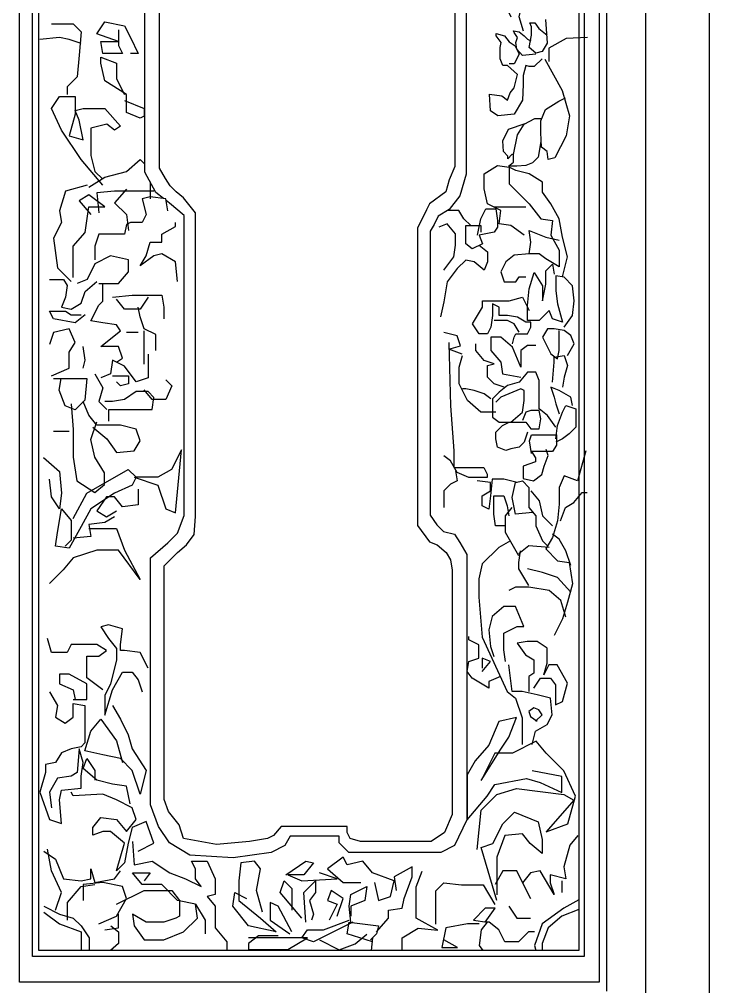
# Model space of a CAD drawing. Extents: x 1684 to 4686, y 4591 to 8092.
# Drawn here: x 3219 to 3659, y 5761 to 6378 of the extents above; entities that cross this region are included whole.
import ezdxf

# ---------------------------------------------------------------- set-up
doc = ezdxf.new("R2010")
doc.units = 0
doc.header["$MEASUREMENT"] = 0
doc.layers.add('3', color=3, linetype='CONTINUOUS')
doc.layers.add('7', color=7, linetype='CONTINUOUS')

msp = doc.modelspace()

# ---------------------------------------------------------------- linework, layer by layer
at = {"layer": '3'}
for p, q in [((3218.78, 5763.94), (3218.78, 6766.27)), ((3227.17, 5780.36), (3227.17, 6766.36)), ((3231.12, 5784.19), (3231.12, 6766.39)), ((3579.12, 6763.17), (3579.12, 5780.36)), ((3593.27, 6763.03), (3593.27, 5758.27)), ((3579.12, 5780.36), (3227.17, 5780.36))]:
    msp.add_line(p, q, dxfattribs=at)
for points in [[(3310.78, 6263.93), (3305.8, 6267.91), (3298.87, 6280.88), (3298.87, 6462.19), (3304.06, 6471.71), (3313.59, 6474.3), (3318.76, 6477.45)], [(3503.73, 6456.56), (3503.73, 6279.49), (3499.86, 6265.65), (3492.93, 6257), (3486, 6252.68), (3483.4, 6247.49), (3480.8, 6243.16), (3480.8, 6061.85), (3485.11, 6055.8), (3489.44, 6051.47), (3496.37, 6049.74), (3499.84, 6044.55), (3504.17, 6036.77), (3504.17, 5915.12), (3504.17, 5867.55), (3496.43, 5851.11), (3487.77, 5846.78), (3428.88, 5846.78), (3422.82, 5852.84), (3422.82, 5857.16), (3391.64, 5857.16), (3388.18, 5851.11), (3379.52, 5846.78), (3355.27, 5843.32), (3327.56, 5845.05), (3314.57, 5852.84), (3307.64, 5863.22), (3302.44, 5877.06), (3302.44, 6034.82), (3313.6, 6044.34), (3319.66, 6050.39), (3323.99, 6061.64), (3323.99, 6253.2), (3314.46, 6260.99), (3312.39, 6262.64)], [(3540.32, 6370.76), (3537.67, 6380.02), (3538.99, 6385.31), (3542.96, 6397.21), (3528.4, 6418.36), (3521.78, 6418.36), (3520.46, 6413.08), (3521.78, 6397.21), (3532.37, 6394.56), (3529.73, 6385.31), (3532.37, 6380.02)], [(3282.05, 6371.68), (3282.05, 6361.64), (3284.56, 6356.62), (3272, 6356.62), (3270.74, 6364.15), (3282.05, 6364.15), (3268.23, 6369.17), (3273.25, 6376.7), (3285.82, 6374.19), (3289.59, 6366.66), (3294.61, 6356.62), (3289.59, 6356.62)], [(3554.47, 6378.23), (3555.53, 6363.01), (3552.37, 6357.76), (3548.17, 6356.71), (3543.97, 6360.38), (3545.54, 6368.26), (3545.54, 6373.5), (3544.49, 6376.13), (3547.64, 6376.13), (3550.27, 6372.45), (3555.53, 6368.26)], [(3239.33, 6375.45), (3253.15, 6375.45), (3258.18, 6370.43), (3256.92, 6355.37), (3255.66, 6341.56), (3249.38, 6335.29), (3249.38, 6330.27)], [(3548.17, 6356.18), (3539.76, 6355.14), (3536.08, 6359.33), (3535.56, 6363.53), (3536.61, 6366.68), (3534.51, 6369.83), (3533.98, 6370.88), (3537.66, 6370.35), (3540.81, 6367.73), (3542.91, 6365.63), (3545.02, 6364.58)], [(3258.18, 6362.9), (3250.64, 6365.41), (3244.35, 6366.66), (3231.79, 6365.41)], [(3552.37, 6353.04), (3547.12, 6348.31), (3543.97, 6348.31), (3541.86, 6348.84), (3540.29, 6342.54), (3540.29, 6336.77), (3539.76, 6326.8), (3534.51, 6317.87), (3524, 6316.82), (3519.27, 6319.97), (3518.74, 6330.47), (3526.63, 6329.42), (3530.3, 6326.8), (3531.88, 6331.52), (3534.51, 6334.67), (3536.61, 6343.06), (3530.3, 6348.84), (3527.15, 6348.84), (3525.58, 6353.04), (3525.58, 6360.38), (3526.1, 6363.53), (3522.95, 6367.73), (3522.95, 6369.31), (3528.2, 6367.73), (3531.35, 6364.06), (3535.03, 6361.43), (3537.66, 6356.18), (3534.51, 6349.89), (3531.35, 6349.89)], [(3581.27, 6366.68), (3567.61, 6366.16), (3556.58, 6359.86), (3556.58, 6351.46)], [(3285.82, 6326.5), (3298.38, 6321.48), (3298.38, 6316.46), (3295.87, 6315.21), (3287.08, 6318.97), (3287.08, 6330.27), (3273.25, 6339.05), (3270.74, 6350.35), (3270.74, 6354.11), (3280.79, 6350.35), (3280.79, 6340.31), (3285.82, 6330.27)], [(3554.01, 6352.86), (3565.04, 6332.92), (3569.77, 6316.65), (3567.67, 6304.05), (3560.31, 6289.88), (3556.11, 6288.83), (3555.58, 6294.08), (3551.9, 6296.7), (3551.38, 6306.15), (3551.38, 6313.5), (3554.53, 6320.85), (3562.94, 6326.09), (3567.14, 6328.19)], [(3272, 6272.53), (3258.18, 6288.85), (3245.61, 6307.68), (3239.33, 6321.48), (3244.35, 6329.01), (3254.41, 6329.01), (3254.41, 6317.72), (3250.64, 6303.91), (3259.43, 6301.4), (3256.92, 6313.95), (3254.41, 6320.23), (3259.43, 6321.48), (3273.25, 6321.48), (3283.31, 6310.19), (3279.54, 6307.68), (3274.51, 6311.44), (3264.46, 6308.93), (3264.46, 6291.36), (3266.97, 6281.32), (3272, 6276.3)], [(3551.38, 6300.38), (3549.8, 6290.41), (3546.12, 6286.73), (3541.92, 6285.16), (3536.14, 6284.63), (3530.89, 6284.63), (3534.04, 6287.26), (3534.04, 6289.36), (3534.04, 6291.98), (3536.67, 6304.58), (3540.87, 6311.4), (3547.7, 6315.07), (3551.9, 6315.07)], [(3534.04, 6291.98), (3532.99, 6291.98), (3530.36, 6289.36), (3530.36, 6290.93), (3527.73, 6294.08), (3527.21, 6300.9), (3530.89, 6308.25), (3541.4, 6311.92)], [(3263.2, 6271.28), (3273.25, 6277.55), (3287.08, 6281.32), (3295.87, 6288.85), (3298.87, 6285.85)], [(3540.75, 6240.5), (3532.24, 6246.87), (3524.79, 6247.94), (3525.85, 6256.44), (3517.34, 6260.69), (3515.21, 6270.26), (3515.21, 6279.83), (3523.73, 6285.14), (3531.18, 6284.08)], [(3565.23, 6213.92), (3568.42, 6226.68), (3565.23, 6239.43), (3563.1, 6251.13), (3557.78, 6260.69), (3552.46, 6268.13), (3552.46, 6274.51), (3543.95, 6279.83), (3535.43, 6281.95), (3531.18, 6284.08), (3531.18, 6273.45), (3543.95, 6260.69), (3551.4, 6251.13), (3558.85, 6250.06), (3557.78, 6240.5), (3563.1, 6230.93), (3563.1, 6220.3), (3554.59, 6225.61), (3550.33, 6228.8), (3543.95, 6228.8), (3545.01, 6236.24), (3543.95, 6243.68), (3554.59, 6239.43), (3563.1, 6237.31)], [(3261.95, 6272.53), (3248.12, 6268.77), (3244.35, 6256.22), (3245.61, 6248.69), (3240.58, 6238.65), (3243.1, 6219.82), (3251.89, 6211.04)], [(3302.15, 6274.74), (3302.15, 6272.53), (3302.15, 6263.75)], [(3253.15, 6213.55), (3253.15, 6233.63), (3260.69, 6242.41), (3263.2, 6258.73), (3273.25, 6258.73), (3263.2, 6266.26), (3256.92, 6262.49), (3264.46, 6253.71)], [(3313.46, 6256.22), (3312.21, 6263.75), (3302.15, 6265), (3297.13, 6263.75), (3299.64, 6253.71), (3297.13, 6248.69), (3289.59, 6248.69), (3287.08, 6247.43), (3285.82, 6241.16), (3277.02, 6241.16), (3269.48, 6241.16), (3266.97, 6233.63), (3266.97, 6224.84)], [(3304.67, 6268.77), (3279.54, 6268.77), (3268.23, 6267.51), (3269.48, 6254.96)], [(3287.08, 6270.02), (3279.54, 6261.24), (3287.08, 6253.71), (3288.33, 6243.67)], [(3541.82, 6258.57), (3526.92, 6258.57), (3521.6, 6258.57)], [(3506.7, 6246.87), (3502.44, 6251.13), (3499.25, 6256.44), (3491.8, 6256.44)], [(3510.95, 6240.5), (3513.08, 6251.13), (3516.28, 6257.5), (3522.66, 6257.5), (3523.73, 6250.06), (3523.73, 6245.81), (3521.6, 6242.62), (3512.02, 6240.5), (3514.15, 6235.18), (3507.76, 6231.99), (3503.51, 6235.18), (3503.51, 6246.87), (3513.08, 6246.87), (3513.08, 6242.62)], [(3319.75, 6211.04), (3318.49, 6223.59), (3309.69, 6228.61), (3304.67, 6227.35), (3295.87, 6221.08), (3299.64, 6227.35), (3302.15, 6236.14), (3309.69, 6236.14), (3309.69, 6241.16), (3318.49, 6246.18), (3318.49, 6248.69)], [(3489.67, 6218.17), (3496.06, 6226.68), (3497.12, 6234.12), (3497.12, 6241.56), (3491.8, 6247.94), (3486.48, 6245.81)], [(3512.02, 6234.12), (3517.34, 6229.87), (3517.34, 6223.49), (3515.21, 6218.17), (3508.83, 6223.49), (3503.51, 6224.55), (3498.18, 6219.24), (3491.8, 6210.73), (3489.67, 6197.98), (3487.54, 6188.41)], [(3543.95, 6228.8), (3534.37, 6227.74), (3529.05, 6223.49), (3525.85, 6217.11), (3527.98, 6210.73), (3535.43, 6210.73), (3537.56, 6213.92), (3541.82, 6213.92)], [(3269.48, 6209.78), (3282.05, 6209.78), (3288.33, 6217.31), (3288.33, 6224.84), (3277.02, 6227.35), (3266.97, 6222.33), (3261.95, 6212.29), (3255.66, 6209.78)], [(3566.31, 6181.81), (3571.64, 6189.25), (3572.7, 6198.81), (3571.64, 6208.38), (3566.31, 6213.7), (3560.99, 6214.76), (3560.99, 6205.19), (3562.06, 6196.69), (3565.25, 6185), (3558.86, 6187.12), (3556.74, 6192.44), (3550.35, 6186.06), (3542.9, 6186.06), (3542.9, 6195.63), (3543.97, 6206.26), (3547.16, 6216.88), (3552.48, 6208.38), (3552.48, 6198.81), (3554.61, 6209.44), (3554.61, 6217.95), (3558.86, 6222.2), (3559.93, 6215.82)], [(3238.07, 6212.29), (3246.87, 6212.29), (3249.38, 6208.53), (3248.12, 6201), (3245.61, 6194.72), (3251.89, 6193.47), (3258.18, 6197.23), (3260.69, 6204.76), (3268.23, 6211.04)], [(3280.79, 6159.58), (3284.56, 6162.09), (3282.05, 6169.62), (3270.74, 6169.62), (3283.31, 6179.66), (3280.79, 6183.43), (3272, 6184.68), (3264.46, 6185.94), (3269.48, 6195.98), (3272, 6198.49), (3272, 6209.78)], [(3278.28, 6201), (3290.85, 6202.25), (3309.69, 6202.25), (3310.95, 6194.72), (3310.95, 6187.19)], [(3300.9, 6201), (3295.87, 6193.47), (3285.82, 6193.47), (3280.79, 6199.74)], [(3533.32, 6171.18), (3534.39, 6175.43), (3535.45, 6177.56), (3542.9, 6177.56), (3545.03, 6181.81), (3545.03, 6185), (3541.84, 6185), (3536.52, 6188.18), (3530.13, 6189.25), (3524.81, 6189.25), (3524.81, 6194.56), (3520.55, 6196.69), (3520.55, 6192.44), (3520.55, 6189.25), (3519.49, 6181.81), (3517.36, 6177.56), (3512.04, 6177.56), (3507.78, 6183.93), (3514.17, 6194.56), (3514.17, 6198.81), (3521.62, 6198.81), (3531.19, 6198.81), (3539.71, 6200.94), (3543.97, 6192.44)], [(3260.69, 6189.7), (3254.41, 6184.68), (3240.58, 6187.19), (3238.07, 6192.21), (3248.12, 6192.21), (3251.89, 6189.7), (3258.18, 6189.7)], [(3305.92, 6167.11), (3305.92, 6177.15), (3298.38, 6180.92), (3295.87, 6188.45), (3294.61, 6194.72)], [(3537.58, 6178.62), (3534.39, 6183.93), (3530.13, 6186.06), (3521.62, 6186.06)], [(3239.33, 6150.8), (3250.64, 6155.82), (3250.64, 6165.86), (3254.41, 6172.13), (3250.64, 6180.92), (3240.58, 6178.41), (3238.07, 6170.88)], [(3294.61, 6178.41), (3287.08, 6178.41)], [(3298.38, 6158.33), (3298.38, 6170.88), (3298.38, 6179.66)], [(3501.34, 6164.72), (3492.83, 6167.91), (3500.28, 6170.04), (3498.15, 6176.42), (3489.64, 6178.54)], [(3568.44, 6163.74), (3572.7, 6171.18), (3570.57, 6176.49), (3566.31, 6179.68), (3559.93, 6180.74), (3555.67, 6180.74), (3552.48, 6175.43), (3557.8, 6164.8), (3562.06, 6161.61), (3563.12, 6166.93), (3563.12, 6175.43), (3563.12, 6179.68)], [(3492.83, 6172.16), (3493.89, 6131.77), (3496.02, 6103.07), (3496.02, 6092.44), (3503.47, 6092.44), (3515.18, 6092.44), (3517.31, 6088.19), (3517.31, 6086.06), (3505.6, 6086.06), (3498.15, 6089.25), (3493.89, 6096.69), (3489.64, 6099.88)], [(3548.22, 6170.11), (3542.9, 6170.11), (3538.64, 6166.93), (3538.64, 6156.3), (3533.32, 6169.05), (3525.87, 6175.43), (3519.49, 6175.43), (3519.49, 6166.93), (3525.87, 6159.48), (3526.94, 6152.04), (3538.64, 6149.92)], [(3259.43, 6155.82), (3260.69, 6160.84), (3259.43, 6169.62)], [(3528, 6143.54), (3521.62, 6145.67), (3517.36, 6149.92), (3517.36, 6157.36), (3521.62, 6158.42), (3515.23, 6160.55), (3509.91, 6166.93), (3509.91, 6171.18)], [(3300.9, 6164.6), (3300.9, 6149.54), (3293.36, 6147.03), (3285.82, 6157.07), (3278.28, 6160.84), (3277.02, 6152.05), (3270.74, 6149.54)], [(3522.68, 6127.6), (3513.1, 6127.6), (3504.59, 6135.04), (3499.27, 6145.67), (3499.27, 6156.3), (3501.4, 6163.74)], [(3558.86, 6146.73), (3559.93, 6159.48), (3559.93, 6162.67), (3566.31, 6163.74), (3568.44, 6157.36), (3566.31, 6149.92), (3565.25, 6143.54)], [(3240.47, 6149.21), (3261.83, 6149.21), (3260.58, 6135.4), (3254.29, 6129.13), (3248.01, 6131.64), (3244.24, 6141.68), (3245.5, 6149.21)], [(3266.97, 6152.05), (3272, 6143.27), (3269.48, 6134.48), (3274.51, 6129.46)], [(3278.28, 6150.8), (3288.33, 6150.8), (3288.33, 6145.78), (3283.31, 6144.52), (3280.79, 6147.03)], [(3312.21, 6148.29), (3315.98, 6144.52), (3312.21, 6135.73), (3303.41, 6135.73), (3298.38, 6142.01)], [(3560.99, 6118.03), (3555.67, 6125.47), (3550.35, 6129.72), (3550.35, 6140.35), (3550.35, 6147.79), (3548.22, 6153.11), (3542.9, 6153.11), (3537.58, 6146.73), (3530.13, 6144.6), (3524.81, 6140.35), (3520.55, 6136.1), (3520.55, 6124.41), (3524.81, 6121.22), (3532.26, 6121.22), (3539.71, 6127.6), (3540.77, 6135.04), (3540.77, 6141.41), (3538.64, 6142.48), (3525.87, 6137.16), (3522.68, 6133.97)], [(3519.49, 6136.1), (3515.23, 6139.29), (3508.85, 6141.41), (3503.52, 6142.48), (3501.4, 6142.48)], [(3571.64, 6131.85), (3570.57, 6137.16), (3563.12, 6141.41), (3557.8, 6143.54), (3559.93, 6137.16), (3560.99, 6132.91), (3563.12, 6126.53)], [(3275.77, 6121.93), (3275.77, 6129.46), (3292.1, 6129.46), (3303.41, 6129.46), (3304.67, 6136.99), (3300.9, 6140.75), (3293.36, 6140.75), (3285.82, 6135.73), (3278.28, 6134.48), (3273.25, 6134.48)], [(3251.78, 6132.89), (3253.04, 6116.58), (3253.04, 6099.01), (3255.55, 6083.95), (3266.86, 6076.42), (3273.14, 6081.44), (3273.14, 6088.97), (3266.86, 6099.01), (3264.35, 6110.3), (3268.12, 6121.6)], [(3265.71, 6118.16), (3274.51, 6110.63), (3280.79, 6101.85), (3292.1, 6103.1), (3295.87, 6109.38), (3293.36, 6116.91), (3283.31, 6119.42), (3268.23, 6119.42), (3263.2, 6125.69), (3259.43, 6134.48)], [(3560.99, 6110.59), (3562.06, 6119.09), (3565.25, 6127.6), (3567.38, 6131.85), (3573.76, 6129.72), (3573.76, 6123.34), (3573.76, 6118.03), (3569.51, 6113.78), (3565.25, 6110.59), (3560.99, 6108.46)], [(3542.9, 6114.84), (3540.77, 6108.46), (3537.58, 6105.27), (3532.26, 6104.21), (3529.07, 6103.15), (3523.75, 6105.27), (3522.68, 6110.59), (3522.68, 6114.84), (3526.94, 6119.09), (3531.19, 6121.22), (3541.84, 6121.22), (3545.03, 6116.97), (3550.35, 6116.97), (3551.42, 6123.34), (3550.35, 6128.66), (3545.03, 6128.66), (3541.84, 6127.6), (3539.71, 6122.28)], [(3250.52, 6115.32), (3240.47, 6115.32)], [(3545.47, 6101.27), (3544.14, 6109.28), (3545.47, 6113.28), (3556.17, 6113.28), (3561.51, 6113.28), (3561.51, 6106.61), (3558.84, 6102.6), (3554.83, 6102.6), (3545.47, 6102.6), (3548.15, 6098.6), (3548.15, 6095.93), (3540.13, 6093.26), (3540.13, 6089.25), (3540.13, 6085.25), (3546.81, 6083.91), (3552.16, 6087.92), (3553.49, 6093.26), (3556.17, 6099.93), (3554.83, 6103.94)], [(3234.26, 6098.64), (3244.31, 6089.86), (3245.57, 6076.05), (3244.31, 6066.01), (3239.28, 6073.54), (3238.03, 6084.84)], [(3292.06, 6086.09), (3307.14, 6081.07), (3312.16, 6066.01), (3318.45, 6063.5), (3322.21, 6103.66), (3315.93, 6091.11), (3307.14, 6086.09), (3293.31, 6086.09)], [(3580.1, 6103.07), (3574.78, 6083.94), (3566.26, 6087.13), (3563.07, 6079.69), (3563.07, 6069.06), (3562.01, 6058.43), (3558.81, 6047.8), (3554.56, 6040.36), (3562.01, 6032.91), (3569.46, 6031.85), (3571.58, 6018.03), (3568.39, 6006.34), (3565.2, 5995.71), (3559.88, 5985.08)], [(3253.11, 6059.74), (3261.9, 6076.05), (3288.29, 6091.11), (3293.31, 6086.09), (3290.8, 6081.07), (3279.49, 6076.05), (3264.41, 6066.01), (3258.13, 6054.72), (3250.59, 6040.91), (3241.8, 6042.17), (3243.05, 6050.95), (3245.57, 6066.01), (3251.85, 6058.48), (3251.85, 6045.93), (3248.08, 6042.17)], [(3497.09, 6090.31), (3498.15, 6083.94), (3493.89, 6081.81), (3489.64, 6077.56), (3489.64, 6071.18), (3489.64, 6066.93)], [(3536.42, 6082.71), (3527.91, 6084.84), (3520.46, 6084.84), (3519.39, 6074.21), (3518.33, 6065.7), (3514.07, 6067.83), (3514.07, 6074.21), (3519.39, 6077.4), (3519.39, 6082.71), (3510.88, 6083.77)], [(3546.04, 6063.74), (3535.4, 6062.68), (3533.27, 6073.31), (3535.4, 6082.87), (3539.66, 6083.94), (3543.91, 6079.69), (3543.91, 6071.18), (3543.91, 6066.93), (3548.17, 6061.61), (3548.17, 6055.24), (3552.43, 6045.67), (3555.62, 6042.48)], [(3294.57, 6078.56), (3294.57, 6068.52), (3284.52, 6067.27), (3279.49, 6073.54), (3274.47, 6073.54), (3268.18, 6064.76), (3274.47, 6060.99), (3280.75, 6064.76)], [(3528.97, 6055.07), (3522.59, 6055.07), (3521.52, 6062.52), (3521.52, 6069.96), (3521.52, 6074.21), (3527.91, 6074.21), (3530.04, 6067.83), (3531.1, 6061.45)], [(3544.98, 6077.56), (3550.3, 6071.18), (3552.43, 6061.61), (3558.81, 6055.24)], [(3564.09, 6058.26), (3567.29, 6066.77), (3572.61, 6069.96), (3577.93, 6076.33), (3581.12, 6076.33)], [(3279.49, 6060.99), (3273.21, 6057.23), (3263.16, 6055.97), (3264.41, 6048.44), (3253.11, 6047.19)], [(3537.53, 6036.1), (3529.01, 6050.98), (3529.01, 6061.61), (3533.27, 6066.93)], [(3263.16, 6053.46), (3271.95, 6053.46), (3280.75, 6053.46), (3285.78, 6039.66), (3295.83, 6020.83), (3282.01, 6039.66), (3268.18, 6039.66), (3253.11, 6034.64), (3246.82, 6027.11), (3238.03, 6018.32)], [(3570.52, 6029.73), (3567.33, 6039.29), (3563.07, 6046.73), (3558.81, 6049.92)], [(3532.21, 6045.67), (3524.76, 6041.42), (3514.12, 6030.79), (3511.99, 6021.22), (3511.99, 6009.53), (3514.12, 5984.02), (3530.06, 5949.54), (3535.38, 5945.28), (3539.64, 5932.53), (3539.64, 5922.96), (3539.64, 5915.52)], [(3556.68, 6041.42), (3543.91, 6042.48), (3537.53, 6037.17)], [(3543.91, 6016.97), (3537.53, 6027.6), (3537.53, 6031.85), (3538.59, 6039.29)], [(3570.52, 6012.72), (3562.01, 6022.28), (3552.43, 6025.47), (3542.85, 6027.6)], [(3567.33, 5996.77), (3564.13, 6007.4), (3556.68, 6013.78), (3543.91, 6015.91), (3535.4, 6015.91), (3531.14, 6013.78)], [(3528.99, 5968.67), (3527.93, 5976.11), (3527.93, 5986.74), (3536.44, 5990.99), (3540.7, 5990.99), (3535.38, 6003.75), (3527.93, 6003.75), (3520.48, 5997.37), (3518.35, 5988.87), (3519.42, 5978.24), (3521.54, 5971.86)], [(3300.85, 5964.36), (3295.83, 5974.4), (3285.78, 5975.65), (3283.26, 5975.65), (3283.26, 5979.42), (3284.52, 5989.46), (3275.72, 5991.97), (3270.7, 5990.71), (3275.72, 5983.18), (3280.75, 5976.91), (3280.75, 5969.38), (3276.98, 5954.32), (3273.21, 5946.78), (3273.21, 5934.23), (3278.24, 5950.55), (3284.52, 5961.85), (3290.8, 5961.85), (3294.57, 5956.83), (3297.08, 5949.29)], [(3271.95, 5950.55), (3261.9, 5958.08), (3261.9, 5966.87), (3261.9, 5971.89), (3269.44, 5971.89), (3274.47, 5975.65), (3268.18, 5979.42), (3258.13, 5979.42), (3251.85, 5979.42), (3249.34, 5974.4), (3239.28, 5974.4), (3236.77, 5983.18)], [(3525.8, 5959.1), (3518.35, 5955.91), (3518.35, 5951.66), (3507.71, 5958.04), (3504.52, 5962.29), (3505.58, 5968.67), (3511.97, 5970.8), (3511.97, 5979.3), (3505.58, 5982.49), (3505.58, 5984.61)], [(3547.09, 5951.66), (3551.34, 5958.04), (3557.73, 5958.04), (3560.92, 5953.79), (3560.92, 5947.41), (3560.92, 5941.03), (3565.18, 5943.16), (3568.37, 5954.85), (3561.98, 5966.54), (3556.66, 5966.54), (3553.47, 5960.17), (3555.6, 5967.61), (3555.6, 5977.17), (3549.21, 5981.42), (3542.83, 5981.42), (3536.44, 5980.36), (3541.76, 5972.92), (3547.09, 5969.73), (3547.09, 5961.23), (3543.89, 5959.1), (3543.89, 5949.54)], [(3514.09, 5962.29), (3519.42, 5968.67), (3514.09, 5970.8), (3514.09, 5964.42)], [(3546.02, 5915.52), (3548.15, 5924.02), (3555.6, 5928.28), (3558.79, 5934.65), (3557.73, 5945.28), (3549.21, 5947.41), (3539.64, 5949.54), (3533.25, 5949.54), (3532.19, 5958.04), (3531.12, 5966.54)], [(3253.11, 5944.27), (3261.9, 5944.27), (3261.9, 5954.32), (3250.59, 5960.59), (3244.31, 5960.59), (3244.31, 5954.32), (3253.11, 5950.55), (3254.36, 5944.27)], [(3238.03, 5949.29), (3243.05, 5940.51), (3241.8, 5932.98), (3248.08, 5929.21), (3253.11, 5932.98), (3253.11, 5941.76), (3260.64, 5940.51), (3260.64, 5930.47), (3260.64, 5916.66), (3258.13, 5914.15), (3251.85, 5912.9), (3245.57, 5910.39), (3241.8, 5904.11), (3235.51, 5902.86), (3235.51, 5897.84), (3231.74, 5885.29), (3238.03, 5867.72), (3245.57, 5865.21), (3244.31, 5880.27), (3245.57, 5886.54), (3258.13, 5887.8), (3258.13, 5895.33), (3259.39, 5904.11), (3256.88, 5912.9), (3255.62, 5897.84), (3251.85, 5895.33), (3243.05, 5894.07), (3238.03, 5885.29), (3239.28, 5875.25)], [(3278.24, 5940.51), (3283.26, 5931.72), (3288.29, 5921.68), (3290.8, 5912.9), (3299.6, 5899.09), (3295.83, 5884.03), (3290.8, 5899.09), (3283.26, 5906.62), (3271.95, 5909.13), (3260.64, 5911.64), (3264.41, 5924.19), (3270.7, 5931.72), (3280.75, 5917.92), (3284.52, 5904.11)], [(3548.15, 5930.4), (3552.41, 5934.65), (3550.28, 5937.84), (3547.09, 5938.91), (3543.89, 5936.78), (3544.96, 5933.59), (3549.21, 5930.4)], [(3510.84, 5848.67), (3513.35, 5873.77), (3523.4, 5883.81), (3535.97, 5887.57), (3566.13, 5883.81), (3572.41, 5880.04), (3554.82, 5859.96), (3568.64, 5864.98), (3573.66, 5882.55), (3566.13, 5898.87), (3554.82, 5910.16), (3548.53, 5917.7), (3533.46, 5910.16), (3522.15, 5910.16), (3513.35, 5892.59), (3525.92, 5912.67), (3530.94, 5920.21), (3535.97, 5932.76), (3524.66, 5930.25), (3518.38, 5915.19), (3509.58, 5905.14), (3504.56, 5896.36), (3504.56, 5872.51), (3504.56, 5867.49), (3517.12, 5882.55), (3522.15, 5890.08), (3542.25, 5893.85), (3551.05, 5891.34), (3564.87, 5885.06), (3564.87, 5895.1), (3546.02, 5898.87)], [(3289.54, 5877.76), (3287.03, 5889.05), (3278.24, 5890.31), (3268.18, 5892.82), (3259.39, 5900.35), (3261.9, 5906.62), (3266.93, 5899.09), (3266.93, 5892.82)], [(3294.57, 5847.64), (3304.62, 5852.66), (3299.6, 5866.46), (3290.8, 5862.7), (3288.29, 5852.66), (3285.78, 5840.11), (3280.75, 5835.09), (3285.78, 5852.66), (3276.98, 5860.19), (3271.95, 5860.19), (3265.67, 5857.68), (3265.67, 5862.7), (3270.7, 5868.97), (3280.75, 5867.72), (3287.03, 5860.19), (3293.31, 5867.72), (3290.8, 5875.25), (3280.75, 5880.27), (3271.95, 5884.03), (3253.11, 5882.78), (3251.85, 5885.29)], [(3523.4, 5816.04), (3513.35, 5849.92), (3520.89, 5852.43), (3527.17, 5864.98), (3534.71, 5872.51), (3549.79, 5866.24), (3552.3, 5854.94), (3552.3, 5846.16), (3544.76, 5852.43), (3539.74, 5858.71), (3528.43, 5857.45), (3523.4, 5843.65), (3523.4, 5836.12), (3523.4, 5819.8)], [(3575.01, 5857.57), (3569.98, 5851.29), (3566.21, 5837.49), (3567.47, 5829.96), (3557.41, 5832.47), (3557.41, 5827.45), (3559.93, 5819.92), (3551.13, 5834.98), (3544.85, 5833.72), (3539.82, 5827.45), (3544.85, 5817.41), (3536.05, 5834.98), (3527.26, 5834.98), (3522.23, 5826.19)], [(3290.86, 5853.81), (3292.12, 5838.75), (3303.43, 5841.26), (3314.74, 5833.73), (3324.79, 5829.97), (3334.84, 5824.95), (3331.07, 5829.97), (3331.07, 5836.24), (3328.56, 5841.26), (3338.61, 5841.26), (3343.64, 5829.97), (3343.64, 5819.93), (3338.61, 5818.67), (3343.64, 5812.4), (3343.64, 5798.59), (3351.18, 5789.81), (3351.18, 5784.19)], [(3234.32, 5847.54), (3241.86, 5842.52), (3246.88, 5829.97), (3258.19, 5828.71), (3264.48, 5829.97), (3264.48, 5836.24), (3266.99, 5827.46), (3279.55, 5829.97), (3283.32, 5834.99)], [(3241.86, 5809.89), (3245.63, 5821.18), (3239.35, 5834.99), (3236.83, 5848.79)], [(3373.79, 5808.63), (3370.02, 5822.44), (3372.54, 5836.24), (3368.77, 5841.26), (3359.97, 5840.01), (3358.72, 5828.71), (3358.72, 5816.16), (3372.54, 5804.87), (3382.59, 5796.08), (3365, 5799.85), (3354.95, 5812.4), (3356.2, 5821.18), (3363.74, 5817.42)], [(3388.87, 5832.48), (3401.44, 5841.26), (3406.46, 5840.01), (3400.18, 5832.48), (3390.13, 5832.48), (3398.92, 5828.71), (3421.54, 5829.97), (3410.23, 5833.73)], [(3445.42, 5827.46), (3447.93, 5816.16), (3455.47, 5818.67), (3457.98, 5828.71), (3444.16, 5833.73), (3437.88, 5841.26), (3427.82, 5838.75), (3425.31, 5843.77), (3415.26, 5836.24), (3425.31, 5827.46), (3436.62, 5827.46)], [(3280.81, 5813.65), (3298.4, 5822.44), (3315.99, 5822.44), (3321.02, 5816.16), (3321.02, 5806.12), (3318.51, 5804.87), (3310.97, 5802.36), (3299.66, 5802.36), (3290.86, 5807.38), (3292.12, 5799.85), (3298.4, 5791.06), (3310.97, 5791.06), (3323.53, 5796.08), (3332.33, 5804.87), (3331.07, 5813.65), (3319.76, 5816.16), (3309.71, 5826.2), (3297.15, 5826.2), (3290.86, 5833.73), (3302.17, 5833.73), (3298.4, 5828.71)], [(3446.67, 5796.08), (3454.21, 5804.87), (3454.21, 5809.89), (3463.01, 5811.14), (3464.26, 5817.42), (3469.29, 5831.22), (3469.29, 5837.5), (3457.98, 5831.22), (3459.24, 5822.44)], [(3463.09, 5784.19), (3463.09, 5792.19), (3473.14, 5798.47), (3485.71, 5797.21), (3471.89, 5804.74), (3471.89, 5824.82), (3475.66, 5834.86)], [(3269.5, 5801.1), (3280.81, 5806.12), (3287.09, 5817.42), (3284.58, 5824.95), (3272.01, 5827.46), (3259.45, 5826.2), (3259.45, 5816.16)], [(3398.92, 5804.87), (3385.1, 5821.18), (3387.62, 5828.71), (3392.64, 5823.69), (3392.64, 5809.89)], [(3401.44, 5802.36), (3400.18, 5821.18), (3407.72, 5828.71), (3407.72, 5821.18), (3403.95, 5816.16), (3406.46, 5807.38), (3405.21, 5803.61)], [(3484.45, 5800.98), (3484.45, 5822.31), (3489.48, 5827.33), (3500.79, 5826.08), (3514.61, 5826.08), (3522.15, 5813.53)], [(3564.95, 5828.7), (3564.95, 5821.17)], [(3249.4, 5803.61), (3249.4, 5814.91), (3258.19, 5824.95), (3266.99, 5826.2)], [(3421.54, 5806.12), (3425.31, 5817.42), (3417.77, 5822.44), (3415.26, 5816.16), (3421.54, 5813.65), (3416.52, 5803.61)], [(3430.34, 5802.36), (3429.08, 5812.4), (3430.34, 5819.93), (3440.39, 5824.95), (3439.13, 5816.16), (3430.34, 5812.4), (3430.34, 5806.12)], [(3392.64, 5796.08), (3383.85, 5812.4), (3378.82, 5814.91), (3378.82, 5803.61), (3391.39, 5794.83)], [(3575.77, 5816.44), (3566.21, 5811.13), (3552.39, 5801.09), (3547.36, 5787.29), (3548.25, 5784.19)], [(3234.32, 5812.4), (3244.37, 5807.38), (3253.17, 5804.87), (3258.19, 5799.85), (3263.22, 5792.32), (3263.22, 5784.19)], [(3234.32, 5808.63), (3244.37, 5801.1), (3258.19, 5796.08), (3258.19, 5786.04), (3258.19, 5784.19)], [(3331.07, 5813.65), (3337.35, 5803.61), (3337.35, 5794.83)], [(3547.36, 5796.07), (3543.59, 5796.07), (3537.31, 5789.8), (3528.51, 5789.8), (3524.74, 5797.33), (3518.46, 5802.35), (3515.95, 5802.35), (3522.23, 5811.13), (3515.95, 5811.13), (3508.41, 5803.6), (3517.2, 5802.35), (3513.44, 5797.33), (3512.18, 5787.29), (3514.51, 5784.19)], [(3531.03, 5812.39), (3536.05, 5804.86), (3544.85, 5804.86)], [(3575.77, 5810.44), (3564.95, 5806.11), (3556.16, 5798.58), (3552.39, 5788.54), (3552.39, 5784.19)], [(3273.27, 5797.34), (3282.07, 5798.59), (3282.07, 5807.38)], [(3431.59, 5802.36), (3406.46, 5789.81), (3398.92, 5792.32), (3402.69, 5797.34), (3412.75, 5797.34), (3429.08, 5803.61)], [(3444.16, 5789.81), (3427.82, 5794.83), (3429.08, 5802.36), (3447.93, 5799.85), (3446.67, 5794.83), (3442.9, 5791.06)], [(3277.04, 5799.85), (3282.07, 5796.08), (3282.07, 5788.55), (3276.82, 5784.19)], [(3512.18, 5801.09), (3504.64, 5801.09), (3490.82, 5798.58), (3488.3, 5786.03), (3498.36, 5786.03), (3489.56, 5791.05)], [(3383.85, 5793.57), (3371.28, 5793.57), (3365, 5788.55), (3365, 5784.79), (3390.13, 5784.79), (3402.69, 5792.32), (3365, 5792.32)], [(3410.32, 5790.94), (3422.88, 5784.66), (3432.93, 5788.43), (3440.47, 5794.7)], [(3444.16, 5792.32), (3443.14, 5784.19)]]:
    msp.add_lwpolyline(points, dxfattribs=at)
at = {"layer": '7', "color": 7}
for p, q in [((3659.16, 4625.42), (3659.16, 7366.64)), ((3618.28, 6762.84), (3618.28, 4625.42))]:
    msp.add_line(p, q, dxfattribs=at)
at = {"layer": '7'}
for p, q in [((3575.77, 6763.19), (3575.77, 5784.19)), ((3588.59, 6763.06), (3588.59, 5763.94)), ((3575.77, 5784.19), (3231.12, 5784.19)), ((3588.59, 5763.94), (3218.78, 5763.94))]:
    msp.add_line(p, q, dxfattribs=at)
msp.add_lwpolyline([(3496.63, 6431.01), (3496.63, 6284.5), (3492.88, 6275.9), (3490.96, 6268.25), (3480.44, 6260.61), (3478.52, 6256.78), (3475.65, 6251.05), (3472.78, 6245.31), (3472.78, 6233.84), (3472.78, 6055.43), (3480.47, 6044.92), (3485.25, 6043.01), (3490.99, 6038.23), (3493.86, 6033.45), (3494.82, 6026.76), (3494.82, 6015.29), (3494.82, 5870.97), (3490.04, 5859.5), (3481.42, 5853.76), (3473.77, 5853.76), (3436.45, 5853.76), (3429.75, 5855.67), (3427.84, 5859.5), (3427.84, 5863.32), (3385.74, 5863.32), (3380.96, 5857.59), (3377.13, 5855.67), (3365.65, 5853.76), (3344.6, 5851.85), (3323.55, 5855.67), (3320.67, 5864.28), (3313.98, 5872.88), (3311.11, 5880.52), (3311.11, 6029.63), (3319.72, 6038.23), (3325.46, 6043.01), (3330.24, 6049.7), (3331.2, 6061.17), (3331.2, 6254.79), (3323.52, 6264.35), (3318.74, 6268.17), (3314.91, 6271.99), (3312.04, 6276.77), (3308.21, 6283.46), (3308.13, 6283.95), (3308.13, 6283.95), (3308.13, 6453)], dxfattribs=at)

doc.saveas('drawing.dxf')
